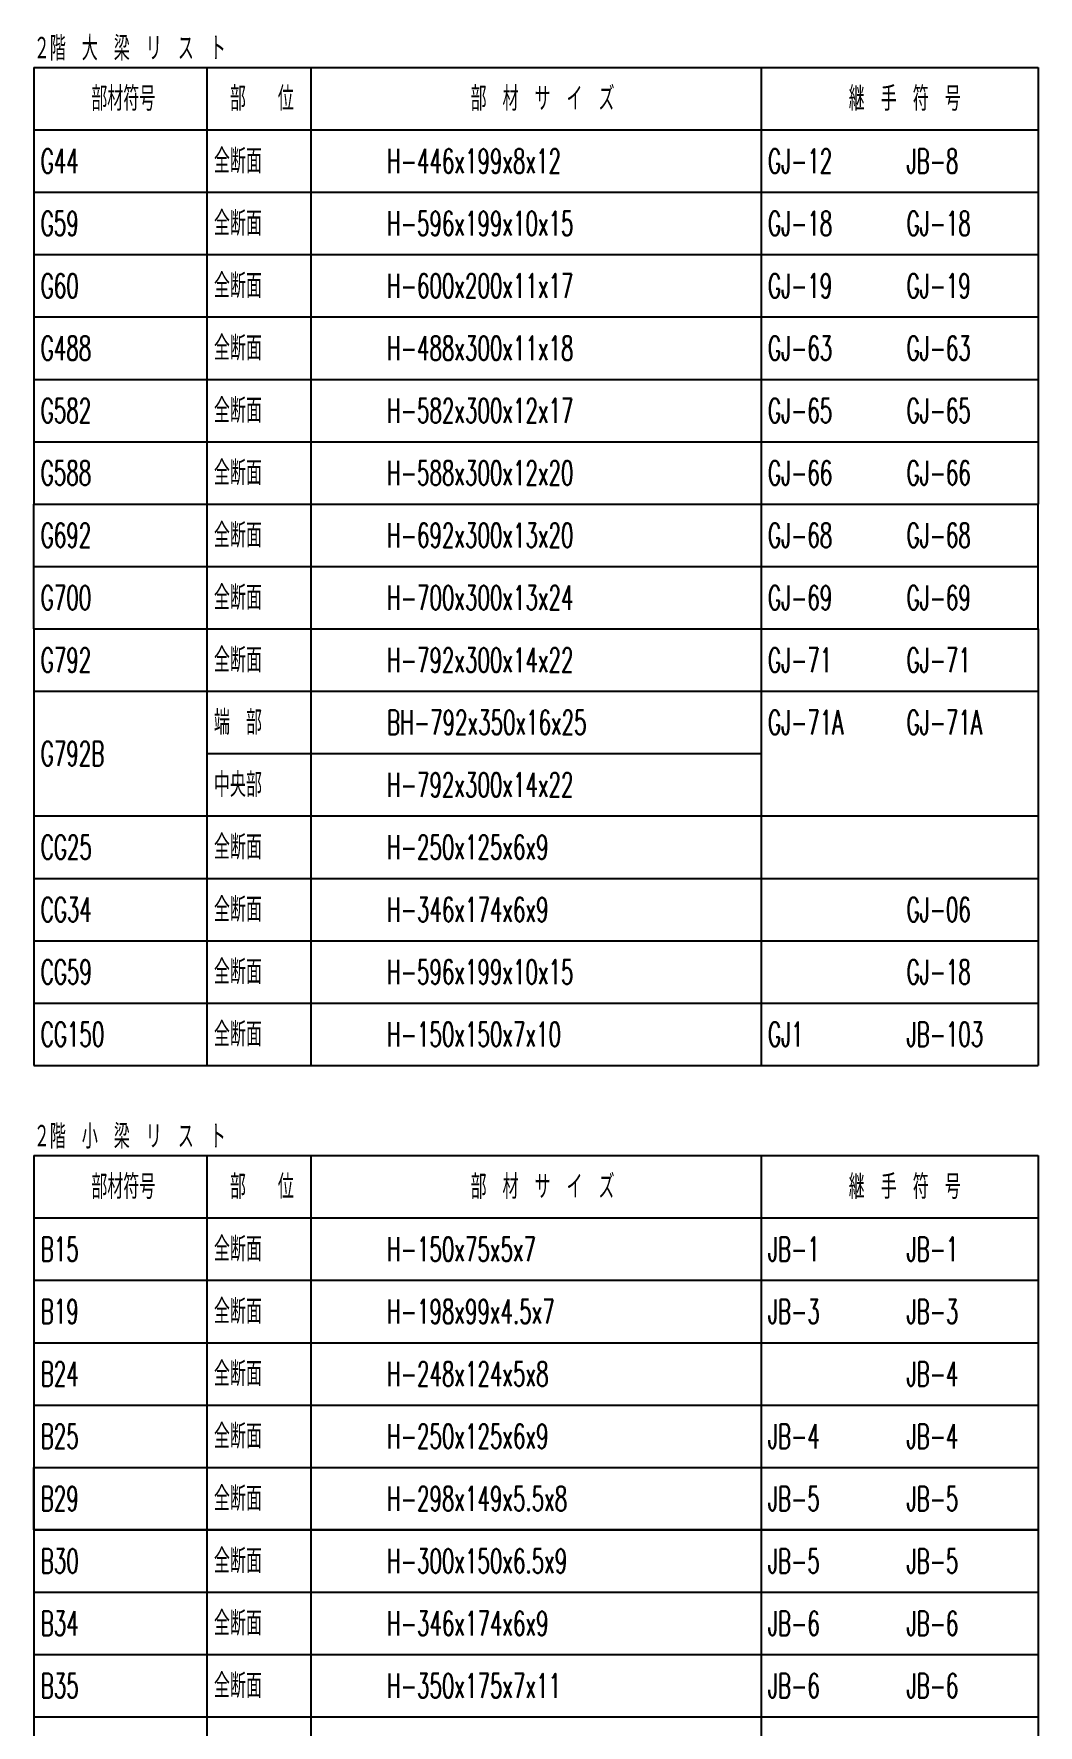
# Model space of a CAD drawing. Header units: millimetres. Extents: x -87051 to 180003, y -2961 to 97158.
# Drawn here: x 64927 to 79427, y 31638 to 56043 of the extents above; entities that cross this region are included whole.
import ezdxf

# ---------------------------------------------------------------- set-up
doc = ezdxf.new("R2010")
doc.units = ezdxf.units.MM
doc.header["$LTSCALE"] = 0.2
doc.styles.get("Standard").update_dxf_attribs({"font": 'simplex.shx', "width": 0.8, "height": 700, "bigfont": 'extfont2.shx'})

msp = doc.modelspace()

# ---------------------------------------------------------------- linework, layer by layer
at = {"color": 8, "linetype": 'Continuous'}
for p, q in [((64926.7, 55556.9), (79426.7, 55556.9)), ((64926.7, 55556.9), (64926.7, 49256.9)), ((67426.7, 55556.9), (67426.7, 41156.9)), ((68926.7, 55556.9), (68926.7, 41156.9)), ((75426.7, 55556.9), (75426.7, 41156.9)), ((79426.7, 55556.9), (79426.7, 49256.9)), ((64926.7, 54656.9), (79426.7, 54656.9)), ((64926.7, 53756.9), (79426.7, 53756.9)), ((64926.7, 52856.9), (79426.7, 52856.9)), ((64926.7, 51956.9), (79426.7, 51956.9)), ((64926.7, 51056.9), (79426.7, 51056.9)), ((64926.7, 50156.9), (79426.7, 50156.9)), ((64926.7, 47456.9), (64926.7, 41156.9)), ((79426.7, 47456.9), (79426.7, 41156.9)), ((64926.7, 46556.9), (79426.7, 46556.9)), ((67426.7, 45656.9), (75426.7, 45656.9)), ((64926.7, 44756.9), (79426.7, 44756.9)), ((64926.7, 43856.9), (79426.7, 43856.9)), ((64926.7, 42956.9), (79426.7, 42956.9)), ((64926.7, 42056.9), (79426.7, 42056.9)), ((64926.7, 41156.9), (79426.7, 41156.9)), ((64926.7, 39856.9), (79426.7, 39856.9)), ((64926.7, 39856.9), (64926.7, 20956.9)), ((67426.7, 39856.9), (67426.7, 20956.9)), ((68926.7, 39856.9), (68926.7, 20956.9)), ((75426.7, 39856.9), (75426.7, 20956.9)), ((79426.7, 39856.9), (79426.7, 20956.9)), ((64926.7, 38956.9), (79426.7, 38956.9)), ((64926.7, 38056.9), (79426.7, 38056.9)), ((64926.7, 37156.9), (79426.7, 37156.9)), ((64926.7, 36256.9), (79426.7, 36256.9)), ((64926.7, 35356.9), (79426.7, 35356.9)), ((64926.7, 34456.9), (79426.7, 34456.9)), ((64926.7, 33556.9), (79426.7, 33556.9)), ((64926.7, 32656.9), (79426.7, 32656.9)), ((64926.7, 31756.9), (79426.7, 31756.9))]:
    msp.add_line(p, q, dxfattribs=at)
at = {"linetype": 'Continuous'}
for p, q in [((64926.7, 49256.9), (79426.7, 49256.9)), ((64926.7, 47456.9), (64926.7, 49256.9)), ((79426.7, 47456.9), (79426.7, 49256.9)), ((64926.7, 48356.9), (79426.7, 48356.9)), ((64926.7, 47456.9), (79426.7, 47456.9))]:
    msp.add_line(p, q, dxfattribs=at)
msp.add_lwpolyline([(64926.7, 35356.9), (79426.7, 35356.9), (79426.7, 34456.9), (64926.7, 34456.9)], close=True)

# ---------------------------------------------------------------- texts
at = {"color": 8, "width": 0.6}
for s, p in [('２階\u3000大\u3000梁\u3000リ\u3000ス\u3000ト', (64926.7, 55656.9)), ('部材符号', (65756.7, 54931.9)), ('部\u3000\u3000位', (67756.7, 54931.9)), ('部\u3000材\u3000サ\u3000イ\u3000ズ', (71231.7, 54931.9)), ('継\u3000手\u3000符\u3000号', (76691.7, 54931.9)), ('G44', (65026.7, 54031.9)), ('全断面', (67526.7, 54031.9)), ('H-446x199x8x12', (70026.7, 54031.9)), ('GJ-12', (75526.7, 54031.9)), ('JB-8', (77526.7, 54031.9)), ('G59', (65026.7, 53131.9)), ('全断面', (67526.7, 53131.9)), ('H-596x199x10x15', (70026.7, 53131.9)), ('GJ-18', (75526.7, 53131.9)), ('GJ-18', (77526.7, 53131.9)), ('G60', (65026.7, 52231.9)), ('全断面', (67526.7, 52231.9)), ('H-600x200x11x17', (70026.7, 52231.9)), ('GJ-19', (75526.7, 52231.9)), ('GJ-19', (77526.7, 52231.9)), ('G488', (65026.7, 51331.9)), ('全断面', (67526.7, 51331.9)), ('H-488x300x11x18', (70026.7, 51331.9)), ('GJ-63', (75526.7, 51331.9)), ('GJ-63', (77526.7, 51331.9)), ('G582', (65026.7, 50431.9)), ('全断面', (67526.7, 50431.9)), ('H-582x300x12x17', (70026.7, 50431.9)), ('GJ-65', (75526.7, 50431.9)), ('GJ-65', (77526.7, 50431.9)), ('G588', (65026.7, 49531.9)), ('全断面', (67526.7, 49531.9)), ('H-588x300x12x20', (70026.7, 49531.9)), ('GJ-66', (75526.7, 49531.9)), ('GJ-66', (77526.7, 49531.9)), ('G792', (65026.7, 46831.9)), ('全断面', (67526.7, 46831.9)), ('H-792x300x14x22', (70026.7, 46831.9)), ('GJ-71', (75526.7, 46831.9)), ('GJ-71', (77526.7, 46831.9)), ('端\u3000部', (67526.7, 45931.9)), ('BH-792x350x16x25', (70026.7, 45931.9)), ('GJ-71A', (75526.7, 45931.9)), ('GJ-71A', (77526.7, 45931.9)), ('G792B', (65026.7, 45481.9)), ('中央部', (67526.7, 45031.9)), ('H-792x300x14x22', (70026.7, 45031.9)), ('CG25', (65026.7, 44131.9)), ('全断面', (67526.7, 44131.9)), ('H-250x125x6x9', (70026.7, 44131.9)), ('CG34', (65026.7, 43231.9)), ('全断面', (67526.7, 43231.9)), ('H-346x174x6x9', (70026.7, 43231.9)), ('GJ-06', (77526.7, 43231.9)), ('全断面', (67526.7, 42331.9)), ('CG59', (65026.7, 42331.9)), ('H-596x199x10x15', (70026.7, 42331.9)), ('GJ-18', (77526.7, 42331.9)), ('CG150', (65026.7, 41431.9)), ('全断面', (67526.7, 41431.9)), ('H-150x150x7x10', (70026.7, 41431.9)), ('GJ1', (75526.7, 41431.9)), ('JB-103', (77526.7, 41431.9)), ('２階\u3000小\u3000梁\u3000リ\u3000ス\u3000ト', (64926.7, 39956.9)), ('部材符号', (65756.7, 39231.9)), ('部\u3000\u3000位', (67756.7, 39231.9)), ('部\u3000材\u3000サ\u3000イ\u3000ズ', (71231.7, 39231.9)), ('継\u3000手\u3000符\u3000号', (76691.7, 39231.9)), ('B15', (65026.7, 38331.9)), ('全断面', (67526.7, 38331.9)), ('H-150x75x5x7', (70026.7, 38331.9)), ('JB-1', (75526.7, 38331.9)), ('JB-1', (77526.7, 38331.9)), ('B19', (65026.7, 37431.9)), ('全断面', (67526.7, 37431.9)), ('H-198x99x4.5x7', (70026.7, 37431.9)), ('JB-3', (75526.7, 37431.9)), ('JB-3', (77526.7, 37431.9)), ('B24', (65026.7, 36531.9)), ('全断面', (67526.7, 36531.9)), ('H-248x124x5x8', (70026.7, 36531.9)), ('JB-4', (77526.7, 36531.9)), ('B25', (65026.7, 35631.9)), ('全断面', (67526.7, 35631.9)), ('H-250x125x6x9', (70026.7, 35631.9)), ('JB-4', (75526.7, 35631.9)), ('JB-4', (77526.7, 35631.9)), ('B30', (65026.7, 33831.9)), ('全断面', (67526.7, 33831.9)), ('H-300x150x6.5x9', (70026.7, 33831.9)), ('JB-5', (75526.7, 33831.9)), ('JB-5', (77526.7, 33831.9)), ('B34', (65026.7, 32931.9)), ('全断面', (67526.7, 32931.9)), ('H-346x174x6x9', (70026.7, 32931.9)), ('JB-6', (75526.7, 32931.9)), ('JB-6', (77526.7, 32931.9)), ('B35', (65026.7, 32031.9)), ('全断面', (67526.7, 32031.9)), ('H-350x175x7x11', (70026.7, 32031.9)), ('JB-6', (75526.7, 32031.9)), ('JB-6', (77526.7, 32031.9))]:
    msp.add_text(s, height=350, dxfattribs=at).set_placement(p)
at = {"width": 0.6}
for s, p in [('G692', (65026.7, 48631.9)), ('全断面', (67526.7, 48631.9)), ('H-692x300x13x20', (70026.7, 48631.9)), ('GJ-68', (75526.7, 48631.9)), ('GJ-68', (77526.7, 48631.9)), ('G700', (65026.7, 47731.9)), ('全断面', (67526.7, 47731.9)), ('H-700x300x13x24', (70026.7, 47731.9)), ('GJ-69', (75526.7, 47731.9)), ('GJ-69', (77526.7, 47731.9)), ('B29', (65026.7, 34731.9)), ('全断面', (67526.7, 34731.9)), ('H-298x149x5.5x8', (70026.7, 34731.9)), ('JB-5', (75526.7, 34731.9)), ('JB-5', (77526.7, 34731.9))]:
    msp.add_text(s, height=350, dxfattribs=at).set_placement(p)

doc.saveas('drawing.dxf')
